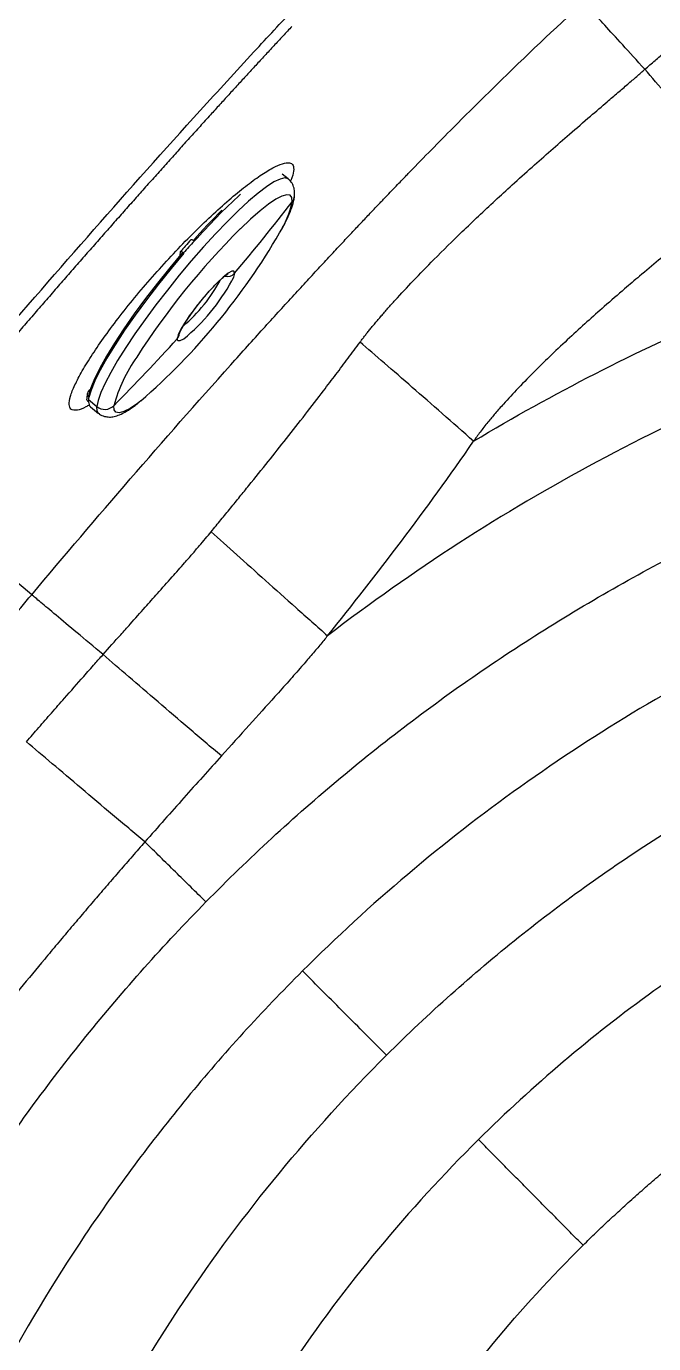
# Model space of a CAD drawing. Extents: x -50 to 28, y -10 to 124.
# Drawn here: x -20.61 to -16.81, y 46.26 to 54.24 of the extents above; entities that cross this region are included whole.
import ezdxf

# ---------------------------------------------------------------- set-up
doc = ezdxf.new("R2010")
doc.units = 0
doc.header["$MEASUREMENT"] = 0
doc.layers.add('GEOMETRY', color=2, linetype='Continuous', lineweight=25)

# ---------------------------------------------------------------- blocks, each defined once
blk = doc.blocks.new('2026 EXCURSION-ENTICE')
at = {"layer": 'GEOMETRY'}
for p, q in [((-7.5384, -25.6118), (-7.5747, -25.5824)), ((-8.1077, -25.9896), (-8.1092, -25.9883)), ((-8.1931, -26.0752), (-8.191, -26.0524)), ((-8.1788, -26.0605), (-8.1787, -26.0599)), ((-8.1723, -26.0604), (-8.1708, -26.0616)), ((-8.1986, -26.5523), (-8.1985, -26.5512)), ((-8.7502, -26.9024), (-8.7381, -26.8885)), ((-8.7498, -26.962), (-8.7482, -26.9632)), ((-8.7493, -26.9491), (-8.6977, -26.9909)), ((-8.7457, -26.9356), (-8.7472, -26.9343)), ((-8.7371, -26.9918), (-8.6869, -27.0323)), ((-9.0925, -28.131), (-9.9293, -27.4289))]:
    blk.add_line(p, q, dxfattribs=at)
at = {"layer": 'GEOMETRY', "flags": 128}
for points in [[(-7.5384, -25.6118), (-7.5401, -25.6105), (-7.56, -25.6058), (-7.5886, -25.6125), (-7.6255, -25.6303), (-7.67, -25.659), (-7.7215, -25.6982), (-7.7792, -25.7473), (-7.8422, -25.8054), (-7.9094, -25.8716), (-7.9798, -25.945), (-8.0523, -26.0243), (-8.1258, -26.1083), (-8.1991, -26.1956), (-8.271, -26.285), (-8.3404, -26.375), (-8.4062, -26.4641), (-8.4673, -26.5509), (-8.5229, -26.6342), (-8.572, -26.7125), (-8.6139, -26.7847), (-8.6479, -26.8496), (-8.6734, -26.9062), (-8.6901, -26.9535), (-8.6977, -26.9909)], [(-7.5154, -25.751), (-7.5171, -25.7254), (-7.5281, -25.7108), (-7.5481, -25.7075), (-7.5768, -25.7155), (-7.6137, -25.7346), (-7.6581, -25.7646), (-7.7093, -25.8049), (-7.7665, -25.8549), (-7.8286, -25.9136), (-7.8297, -25.9148)], [(-8.1786, -26.0583), (-8.2552, -26.1496), (-8.3304, -26.2431), (-8.4027, -26.3371), (-8.471, -26.4301), (-8.5339, -26.5204), (-8.5905, -26.6063), (-8.6396, -26.6864), (-8.6804, -26.7593), (-8.7123, -26.8236), (-8.7346, -26.8782), (-8.7469, -26.9222)], [(-8.1708, -26.0616), (-8.2483, -26.154), (-8.3244, -26.2486), (-8.3976, -26.3437), (-8.4666, -26.4378), (-8.5303, -26.5291), (-8.5875, -26.6161), (-8.6372, -26.6971), (-8.6785, -26.7708), (-8.7107, -26.8358), (-8.7332, -26.8911), (-8.7457, -26.9356)], [(-7.8641, -26.1837), (-7.8675, -26.1713), (-7.8807, -26.1711), (-7.9031, -26.1832), (-7.9334, -26.2069), (-7.9697, -26.2408), (-8.01, -26.2829), (-8.0519, -26.3308), (-8.093, -26.3817), (-8.1309, -26.4327), (-8.1634, -26.4807), (-8.1886, -26.523), (-8.205, -26.5572), (-8.2117, -26.5812)], [(-7.8641, -26.1837), (-7.8708, -26.2077), (-7.8806, -26.2292)], [(-8.1713, -26.5808), (-8.1727, -26.5817), (-8.1951, -26.5938), (-8.2084, -26.5937), (-8.2117, -26.5812)], [(-8.7482, -26.9632), (-8.742, -26.9863), (-8.7371, -26.9918)], [(-8.4324, -26.9569), (-8.4526, -26.9722), (-8.497, -27.0022), (-8.5339, -27.0213), (-8.5625, -27.0293), (-8.5825, -27.0259), (-8.5935, -27.0113), (-8.5953, -26.9857)], [(-8.6871, -27.0321), (-8.696, -27.0177), (-8.6977, -26.9909)]]:
    blk.add_lwpolyline(points, dxfattribs=at)
at = {"layer": 'GEOMETRY'}
for centre, radius, start, end in [((-5.4899, -28.2874), 3.4833, 132.15867, 138.72401), ((-18.1409, -17.5442), 13.4259, 319.94695, 322.31875), ((-8.0957, -25.6256), 0.5938, 328.2004, 347.80926), ((-7.5704, -25.7084), 0.0696, 322.20155, 354.68454), ((-5.0932, -28.6659), 4.0392, 134.83749, 138.43841), ((-4.5701, -29.1855), 4.6177, 134.90216, 147.31518), ((-11.0566, -23.9323), 4.0043, 310.94484, 329.93299), ((-4.2067, -29.4653), 5.2267, 138.30048, 139.35023), ((-8.8144, -25.7548), 0.9843, 310.46893, 331.64629), ((-8.9382, -25.6507), 1.2054, 309.50832, 331.32486), ((-7.9067, -26.1469), 0.0563, 253.96937, 319.21009), ((-8.2497, -26.5465), 0.0514, 317.5188, 353.46897), ((-18.2357, -17.4612), 13.5519, 315.34644, 317.70351), ((-7.6774, -27.2393), 0.9522, 144.9111, 164.558), ((-8.649, -26.9588), 0.1008, 174.46403, 181.76771), ((-8.5917, -26.9642), 0.1584, 169.12802, 174.53143), ((-8.6494, -26.9311), 0.0768, 231.06875, 314.70098)]:
    blk.add_arc(centre, radius, start, end, dxfattribs=at)
for points, knots in [([(36.6428, -38.9849), (36.6428, -38.9538), (36.6428, -38.9209), (36.6428, -38.8518), (36.6428, -38.8157), (36.6428, -38.7044), (36.6428, -38.6259), (36.6429, -38.4716), (36.6429, -38.3959), (36.6429, -38.2918), (36.6429, -38.2586), (36.6429, -38.196), (36.6429, -38.1665), (36.643, -38.1112), (36.643, -38.0854), (36.643, -38.0366), (36.643, -38.0136), (36.643, -37.9686), (36.643, -37.9463), (36.643, -37.9016), (36.643, -37.8792), (36.643, -37.7674), (36.6431, -37.6779), (36.6431, -37.2302), (36.643, -36.8711), (36.6425, -36.1483), (36.642, -35.7846), (36.6407, -35.0531), (36.6397, -34.6853), (36.6362, -33.5784), (36.6327, -32.8363), (36.6258, -31.7329), (36.6232, -31.3667), (36.6174, -30.6389), (36.6143, -30.2773), (36.6073, -29.5579), (36.6036, -29.2001), (36.5954, -28.4845), (36.5909, -28.1267), (36.5766, -27.0538), (36.5657, -26.3392), (36.5282, -24.1982), (36.497, -22.7741), (36.4381, -20.634), (36.4164, -19.92), (36.3801, -18.8478), (36.3674, -18.4902), (36.3408, -17.775), (36.3267, -17.4174), (36.2972, -16.7019), (36.2818, -16.3439), (36.2492, -15.6276), (36.2321, -15.2693), (36.1961, -14.5528), (36.1772, -14.1946), (36.1373, -13.4788), (36.1163, -13.1213), (36.0491, -12.0493), (35.9987, -11.335), (35.8805, -9.9073), (35.8128, -9.1939), (35.7232, -8.3929), (35.713, -8.3039), (35.6975, -8.1705), (35.6923, -8.1261), (35.6818, -8.0371), (35.6765, -7.9925), (35.665, -7.9028), (35.6586, -7.8577), (35.6448, -7.7684), (35.6373, -7.7241), (35.6214, -7.6359), (35.6129, -7.5919), (35.5946, -7.5036), (35.5849, -7.4593), (35.4923, -7.0621), (35.374, -6.7174), (35.0708, -6.0592), (34.8858, -5.7456), (34.4563, -5.1619), (34.2117, -4.8918), (33.673, -4.4064), (33.379, -4.1911), (32.7534, -3.8241), (32.4219, -3.6725), (31.9069, -3.4974), (31.7324, -3.4478), (31.4674, -3.3867), (31.3785, -3.3686), (31.2447, -3.3449), (31.1999, -3.3375), (31.1102, -3.3239), (31.0652, -3.3177), (30.9981, -3.3092), (30.9757, -3.3065), (30.9311, -3.3012), (30.9089, -3.2986), (30.8644, -3.2933), (30.842, -3.2907), (30.7963, -3.2853), (30.7731, -3.2826), (30.702, -3.2744), (30.6528, -3.2687), (30.5544, -3.2576), (30.5054, -3.2521), (30.4346, -3.2442), (30.4114, -3.2416), (30.3659, -3.2366), (30.3436, -3.2342), (30.2768, -3.2269), (30.2323, -3.2221), (30.0987, -3.2078), (30.0097, -3.1985), (29.208, -3.1159), (28.4943, -3.0535), (27.0663, -2.9444), (26.3519, -2.8976), (25.4585, -2.8452), (25.2798, -2.835), (24.9224, -2.8152), (24.7437, -2.8055), (24.2082, -2.7773), (23.8523, -2.7596), (23.1438, -2.7258), (22.7911, -2.7098), (22.0879, -2.6794), (21.7373, -2.665), (21.0356, -2.6375), (20.6844, -2.6244), (19.9793, -2.5993), (19.6253, -2.5873), (18.9141, -2.5644), (18.5568, -2.5535), (17.8413, -2.5327), (17.4836, -2.5228), (16.41, -2.4947), (15.6939, -2.4779), (14.2607, -2.4478), (13.5436, -2.4345), (12.1094, -2.4109), (11.3923, -2.4007), (9.9589, -2.3829), (9.2426, -2.3754), (8.1688, -2.366), (7.8109, -2.3632), (7.2742, -2.3594), (7.0952, -2.3582), (6.734, -2.3559), (6.5517, -2.3549), (6.1823, -2.3529), (5.9953, -2.3519), (5.6165, -2.3502), (5.4248, -2.3494), (4.8447, -2.3471), (4.4512, -2.3459), (3.8632, -2.3443), (3.6676, -2.3438), (3.2794, -2.343), (3.0868, -2.3426), (2.7059, -2.3419), (2.5177, -2.3416), (2.1461, -2.3411), (1.9627, -2.3408), (1.5999, -2.3404), (1.4204, -2.3403), (1.0624, -2.34), (0.8835, -2.3399), (0.3468, -2.3397), (-0.0111, -2.3396), (-1.0845, -2.3399), (-1.8002, -2.3405), (-3.2315, -2.3427), (-3.9472, -2.3443), (-5.3786, -2.3489), (-6.0943, -2.352), (-7.5257, -2.3608), (-8.2412, -2.3663), (-9.6738, -2.3799), (-10.391, -2.3879), (-11.827, -2.4068), (-12.5458, -2.4177), (-13.983, -2.4426), (-14.7013, -2.4566), (-16.1362, -2.4882), (-16.8526, -2.5057), (-17.7473, -2.5302), (-17.9261, -2.5352), (-18.2839, -2.5455), (-18.4628, -2.5508), (-18.999, -2.5671), (-19.3554, -2.5785), (-20.0636, -2.6022), (-20.4155, -2.6146), (-21.1159, -2.6406), (-21.4645, -2.6541), (-22.1614, -2.6825), (-22.5098, -2.6974), (-23.2094, -2.7289), (-23.5607, -2.7454), (-24.2677, -2.7804), (-24.6234, -2.7989), (-25.1589, -2.8282), (-25.3376, -2.8382), (-25.695, -2.8589), (-25.8737, -2.8696), (-26.4099, -2.9025), (-26.7676, -2.9259), (-27.4834, -2.9761), (-27.8414, -3.0029), (-28.5569, -3.0608), (-28.9143, -3.0919), (-29.4497, -3.1421), (-29.6281, -3.1595), (-29.8954, -3.1866), (-29.9845, -3.1958), (-30.1181, -3.2099), (-30.1626, -3.2146), (-30.2294, -3.2218), (-30.2518, -3.2242), (-30.2974, -3.2291), (-30.3205, -3.2317), (-30.3913, -3.2394), (-30.4403, -3.2448), (-30.5396, -3.2559), (-30.5898, -3.2616), (-30.6878, -3.2727), (-30.7354, -3.2782), (-30.8272, -3.2889), (-30.8713, -3.2941), (-30.938, -3.302), (-30.9602, -3.3046), (-31.0049, -3.3101), (-31.0274, -3.3129), (-31.0947, -3.3217), (-31.1396, -3.3282), (-31.274, -3.3493), (-31.3632, -3.3657), (-31.8068, -3.4586), (-32.154, -3.5691), (-32.8192, -3.8576), (-33.1371, -4.0356), (-33.7306, -4.4522), (-34.0061, -4.6908), (-34.5034, -5.2184), (-34.7251, -5.5074), (-35.1057, -6.1243), (-35.2647, -6.4521), (-35.4513, -6.9629), (-35.5048, -7.1361), (-35.5721, -7.4008), (-35.5923, -7.4898), (-35.6191, -7.6236), (-35.6274, -7.6682), (-35.6391, -7.7352), (-35.6429, -7.7576), (-35.6501, -7.8023), (-35.6536, -7.8248), (-35.6601, -7.8689), (-35.6632, -7.8904), (-35.669, -7.9335), (-35.6718, -7.9552), (-35.6773, -7.9995), (-35.68, -8.022), (-35.6853, -8.0666), (-35.6879, -8.0888), (-35.701, -8.1998), (-35.7113, -8.2888), (-35.7416, -8.5557), (-35.7611, -8.7338), (-35.8548, -9.6244), (-35.9185, -10.3381), (-36.0299, -11.7663), (-36.0776, -12.4807), (-36.163, -13.9102), (-36.2007, -14.6252), (-36.2697, -16.0552), (-36.3009, -16.7704), (-36.3576, -18.2009), (-36.3831, -18.9162), (-36.4295, -20.3451), (-36.4503, -21.0586), (-36.488, -22.4845), (-36.5049, -23.1969), (-36.5351, -24.6223), (-36.5485, -25.3353), (-36.5723, -26.7631), (-36.5827, -27.478), (-36.5939, -28.3724), (-36.5961, -28.5513), (-36.6003, -28.9091), (-36.6023, -29.088), (-36.608, -29.6253), (-36.6116, -29.9845), (-36.618, -30.7077), (-36.621, -31.0717), (-36.6263, -31.8041), (-36.6286, -32.1726), (-36.6349, -33.2816), (-36.6379, -34.0258), (-36.6409, -35.1326), (-36.6416, -35.4999), (-36.6426, -36.2298), (-36.6429, -36.5923), (-36.6431, -37.3131), (-36.6431, -37.6713), (-36.643, -38.0739), (-36.643, -38.1187), (-36.643, -38.2079), (-36.6429, -38.2521), (-36.6429, -38.3384), (-36.6429, -38.3806), (-36.6429, -38.4626), (-36.6429, -38.5024), (-36.6428, -38.6188), (-36.6428, -38.6921), (-36.6428, -38.8373), (-36.6428, -38.9094), (-36.6428, -38.9849)], [0, 0, 0, 0, 0.000488, 0.000488, 0.000977, 0.000977, 0.001953, 0.001953, 0.00293, 0.00293, 0.003418, 0.003418, 0.003906, 0.003906, 0.004395, 0.004395, 0.004883, 0.004883, 0.005371, 0.005371, 0.005859, 0.005859, 0.007813, 0.007813, 0.015625, 0.015625, 0.023438, 0.023438, 0.03125, 0.03125, 0.046875, 0.046875, 0.054688, 0.054688, 0.0625, 0.0625, 0.070313, 0.070313, 0.078125, 0.078125, 0.09375, 0.09375, 0.125, 0.125, 0.140625, 0.140625, 0.148438, 0.148438, 0.15625, 0.15625, 0.164063, 0.164063, 0.171875, 0.171875, 0.179688, 0.179688, 0.1875, 0.1875, 0.203125, 0.203125, 0.21875, 0.21875, 0.220703, 0.220703, 0.22168, 0.22168, 0.222656, 0.222656, 0.223633, 0.223633, 0.224609, 0.224609, 0.225586, 0.225586, 0.226563, 0.226563, 0.234375, 0.234375, 0.242188, 0.242188, 0.25, 0.25, 0.257813, 0.257813, 0.265625, 0.265625, 0.269531, 0.269531, 0.271484, 0.271484, 0.272461, 0.272461, 0.273438, 0.273438, 0.273926, 0.273926, 0.274414, 0.274414, 0.274902, 0.274902, 0.275391, 0.275391, 0.276367, 0.276367, 0.277344, 0.277344, 0.277832, 0.277832, 0.27832, 0.27832, 0.279297, 0.279297, 0.28125, 0.28125, 0.296875, 0.296875, 0.3125, 0.3125, 0.316406, 0.316406, 0.320313, 0.320313, 0.328125, 0.328125, 0.335938, 0.335938, 0.34375, 0.34375, 0.351563, 0.351563, 0.359375, 0.359375, 0.367188, 0.367188, 0.375, 0.375, 0.390625, 0.390625, 0.40625, 0.40625, 0.421875, 0.421875, 0.4375, 0.4375, 0.445313, 0.445313, 0.449219, 0.449219, 0.453125, 0.453125, 0.457031, 0.457031, 0.460938, 0.460938, 0.46875, 0.46875, 0.472656, 0.472656, 0.476563, 0.476563, 0.480469, 0.480469, 0.484375, 0.484375, 0.488281, 0.488281, 0.492188, 0.492188, 0.5, 0.5, 0.515625, 0.515625, 0.53125, 0.53125, 0.546875, 0.546875, 0.5625, 0.5625, 0.578125, 0.578125, 0.59375, 0.59375, 0.609375, 0.609375, 0.625, 0.625, 0.628906, 0.628906, 0.632813, 0.632813, 0.640625, 0.640625, 0.648438, 0.648438, 0.65625, 0.65625, 0.664063, 0.664063, 0.671875, 0.671875, 0.679688, 0.679688, 0.683594, 0.683594, 0.6875, 0.6875, 0.695313, 0.695313, 0.703125, 0.703125, 0.710938, 0.710938, 0.714844, 0.714844, 0.716797, 0.716797, 0.717773, 0.717773, 0.718262, 0.718262, 0.71875, 0.71875, 0.719727, 0.719727, 0.720703, 0.720703, 0.72168, 0.72168, 0.722656, 0.722656, 0.723145, 0.723145, 0.723633, 0.723633, 0.724609, 0.724609, 0.726563, 0.726563, 0.734375, 0.734375, 0.742188, 0.742188, 0.75, 0.75, 0.757813, 0.757813, 0.765625, 0.765625, 0.769531, 0.769531, 0.771484, 0.771484, 0.772461, 0.772461, 0.772949, 0.772949, 0.773438, 0.773438, 0.773926, 0.773926, 0.774414, 0.774414, 0.774902, 0.774902, 0.775391, 0.775391, 0.777344, 0.777344, 0.78125, 0.78125, 0.796875, 0.796875, 0.8125, 0.8125, 0.828125, 0.828125, 0.84375, 0.84375, 0.859375, 0.859375, 0.875, 0.875, 0.890625, 0.890625, 0.90625, 0.90625, 0.921875, 0.921875, 0.925781, 0.925781, 0.929688, 0.929688, 0.9375, 0.9375, 0.945313, 0.945313, 0.953125, 0.953125, 0.96875, 0.96875, 0.976563, 0.976563, 0.984375, 0.984375, 0.992188, 0.992188, 0.993164, 0.993164, 0.994141, 0.994141, 0.995117, 0.995117, 0.996094, 0.996094, 0.998047, 0.998047, 1, 1, 1, 1]), ([(-9.3498, -26.6489), (-9.1395, -26.404), (-8.7175, -25.918), (-8.1801, -25.3151), (-7.7742, -24.8712), (-7.5691, -24.6509), (-7.473, -24.5485), (-7.4592, -24.5339)], [0, 0, 0, 0, 24.315786, 48.631573, 60.789466, 69.907886, 71.427623, 71.427623, 71.427623, 71.427623]), ([(-6.8029, -25.5696), (-6.7158, -25.4797), (-6.6284, -25.3904), (-6.4533, -25.214), (-6.3656, -25.1269), (-6.1023, -24.8693), (-5.9266, -24.7026), (-5.7493, -24.5413)], [0, 0, 0, 0, 0.25, 0.25, 0.5, 0.5, 1, 1, 1, 1]), ([(-5.3793, -24.9478), (-5.4281, -24.8942), (-5.4731, -24.8448), (-5.5544, -24.7555), (-5.5907, -24.7156), (-5.6535, -24.6466), (-5.6801, -24.6174), (-5.7227, -24.5706), (-5.7387, -24.553), (-5.7494, -24.5413)], [0, 0, 0, 0, 0.25, 0.25, 0.5, 0.5, 0.75, 0.75, 1, 1, 1, 1]), ([(-7.5162, -24.6875), (-7.5345, -24.7071), (-7.5713, -24.7465), (-7.6265, -24.8059), (-7.6633, -24.8456), (-7.6818, -24.8656)], [0, 0, 0, 0, 0.3315421, 0.6649116, 1, 1, 1, 1]), ([(-5.3793, -24.9478), (-5.3691, -24.9388), (-5.3487, -24.9209), (-5.3181, -24.8946), (-5.2879, -24.8689), (-5.2579, -24.8437), (-5.2283, -24.8191), (-5.2086, -24.8029), (-5.1989, -24.7949)], [0, 0, 0, 0, 0.17309, 0.343588, 0.51151, 0.676876, 0.8397, 1, 1, 1, 1]), ([(-7.6818, -24.8656), (-7.6997, -24.885), (-7.7358, -24.924), (-7.79, -24.9829), (-7.8445, -25.0423), (-7.8994, -25.1024), (-7.9547, -25.163), (-7.9916, -25.2036), (-8.0102, -25.224)], [0, 0, 0, 0, 0.163418, 0.328113, 0.494101, 0.661399, 0.830025, 1, 1, 1, 1]), ([(-7.1042, -26.6009), (-7.0999, -26.5951), (-7.091, -26.5831), (-7.077, -26.565), (-7.0622, -26.5461), (-7.0466, -26.5266), (-7.0301, -26.5064), (-7.0127, -26.4856), (-6.9946, -26.464), (-6.9755, -26.4418), (-6.9556, -26.4189), (-6.9349, -26.3954), (-6.9132, -26.3712), (-6.8627, -26.3152), (-6.7779, -26.2243), (-6.643, -26.0856), (-6.4781, -25.9231), (-6.3193, -25.7731), (-6.1778, -25.6433), (-6.0655, -25.5422), (-5.9497, -25.4398), (-5.8315, -25.3369), (-5.7171, -25.2384), (-5.6193, -25.1547), (-5.5441, -25.0904), (-5.4848, -25.0394), (-5.4304, -24.9924), (-5.3958, -24.9622), (-5.3793, -24.9478)], [0, 0, 0, 0, 0.0091677, 0.0187667, 0.028799, 0.0392666, 0.0501712, 0.0615143, 0.0732972, 0.0855211, 0.0981871, 0.1112964, 0.1248498, 0.1388482, 0.2057397, 0.2805147, 0.3812468, 0.4957247, 0.5544253, 0.621993, 0.6851871, 0.7483682, 0.818519, 0.8745322, 0.909855, 0.9425281, 0.9725706, 1, 1, 1, 1]), ([(-4.7625, -25.6573), (-4.8189, -25.5932), (-4.8755, -25.5288), (-4.9868, -25.4016), (-5.0415, -25.3389), (-5.147, -25.2175), (-5.1977, -25.1589), (-5.2934, -25.0481), (-5.3383, -24.9958), (-5.3793, -24.9478)], [0, 0, 0, 0, 0.25, 0.25, 0.5, 0.5, 0.75, 0.75, 1, 1, 1, 1]), ([(-8.0102, -25.224), (-8.0312, -25.2472), (-8.0733, -25.2937), (-8.1367, -25.3638), (-8.2005, -25.4347), (-8.2647, -25.5063), (-8.3294, -25.5785), (-8.3945, -25.6516), (-8.4601, -25.7253), (-8.5262, -25.7998), (-8.5927, -25.8751), (-8.6371, -25.9255), (-8.6595, -25.9509)], [0, 0, 0, 0, 0.09632, 0.193423, 0.291322, 0.390031, 0.489564, 0.589934, 0.691152, 0.79323, 0.896176, 1, 1, 1, 1]), ([(-6.4167, -27.2007), (-5.9352, -26.9116), (-5.4342, -26.655), (-4.402, -26.2117), (-3.8709, -26.025), (-2.7885, -25.7249), (-2.2371, -25.6115), (-1.124, -25.46), (-0.5623, -25.422), (-0.0007, -25.4219)], [0, 0, 0, 0, 0.25, 0.25, 0.5, 0.5, 0.75, 0.75, 1, 1, 1, 1]), ([(-8.8551, -27.007), (-8.86, -26.9988), (-8.8697, -26.9825), (-8.8606, -26.9318), (-8.8337, -26.8631), (-8.7886, -26.7771), (-8.7264, -26.6761), (-8.6491, -26.5636), (-8.5585, -26.4424), (-8.4573, -26.3163), (-8.3482, -26.1889), (-8.2343, -26.0638), (-8.1188, -25.9447), (-8.005, -25.8346), (-7.8963, -25.737), (-7.7956, -25.6542), (-7.7063, -25.5889), (-7.6304, -25.5423), (-7.571, -25.5162), (-7.5291, -25.5108), (-7.5062, -25.5262), (-7.5047, -25.5636), (-7.5122, -25.5981), (-7.525, -25.6242), (-7.5257, -25.6256)], [0, 0, 0, 0, 0.047482, 0.094964, 0.142446, 0.189928, 0.237415, 0.284902, 0.332393, 0.379884, 0.427369, 0.474855, 0.522333, 0.569811, 0.617292, 0.664772, 0.712261, 0.75975, 0.807241, 0.854731, 0.902212, 0.949693, 0.997169, 1, 1, 1, 1]), ([(-7.7853, -26.6248), (-7.7537, -26.5897), (-7.692, -26.5213), (-7.6016, -26.4218), (-7.5157, -26.3278), (-7.4345, -26.2393), (-7.3578, -26.1563), (-7.2858, -26.0788), (-7.2185, -26.0065), (-7.1557, -25.9396), (-7.0977, -25.878), (-7.0443, -25.8217), (-6.9957, -25.7705), (-6.9519, -25.7245), (-6.9128, -25.6836), (-6.8785, -25.6479), (-6.849, -25.6173), (-6.8243, -25.5918), (-6.8095, -25.5764), (-6.8029, -25.5696)], [0, 0, 0, 0, 0.098315, 0.191597, 0.279873, 0.36317, 0.441512, 0.51492, 0.583414, 0.647008, 0.705713, 0.75954, 0.808494, 0.85258, 0.891799, 0.926153, 0.955639, 0.980254, 1, 1, 1, 1]), ([(-7.501, -25.7148), (-7.5006, -25.7064), (-7.4996, -25.6888), (-7.5045, -25.6606), (-7.5169, -25.6319), (-7.5322, -25.6184), (-7.5389, -25.6124)], [0, 0, 0, 0, 0.256426, 0.539878, 0.797894, 1, 1, 1, 1]), ([(-4.7625, -25.6574), (-4.7731, -25.6666), (-4.7948, -25.6855), (-4.8283, -25.7143), (-4.8634, -25.7442), (-4.9002, -25.7753), (-4.9386, -25.8074), (-4.9988, -25.8576), (-5.0845, -25.9285), (-5.1908, -26.0163), (-5.3011, -26.1079), (-5.4035, -26.1938), (-5.5131, -26.2872), (-5.6553, -26.4106), (-5.8038, -26.5439), (-5.9411, -26.6734), (-6.0453, -26.775), (-6.1422, -26.874), (-6.2238, -26.962), (-6.2843, -27.0309), (-6.3235, -27.0776), (-6.3537, -27.1154), (-6.3765, -27.1449), (-6.3974, -27.1731), (-6.4104, -27.1917), (-6.4167, -27.2007)], [0, 0, 0, 0, 0.018607, 0.038084, 0.058432, 0.079649, 0.101734, 0.124685, 0.183382, 0.248911, 0.307015, 0.37313, 0.425637, 0.497546, 0.622224, 0.689577, 0.747232, 0.814743, 0.872818, 0.90597, 0.936084, 0.953506, 0.969961, 0.985457, 1, 1, 1, 1]), ([(-7.5855, -25.9303), (-7.5769, -25.9144), (-7.5564, -25.8769), (-7.5322, -25.8246), (-7.512, -25.7714), (-7.5033, -25.7366), (-7.5013, -25.7174), (-7.501, -25.7148)], [0, 0, 0, 0, 0.182598, 0.432209, 0.688521, 0.958856, 1, 1, 1, 1]), ([(-0.0748, -25.8998), (-0.7227, -25.9039), (-1.3703, -25.9606), (-2.6478, -26.1778), (-3.2777, -26.3383), (-4.5034, -26.759), (-5.0992, -27.0191), (-6.2408, -27.6321), (-6.7868, -27.985), (-7.3006, -28.3797)], [0, 0, 0, 0, 0.25, 0.25, 0.5, 0.5, 0.75, 0.75, 1, 1, 1, 1]), ([(-8.6595, -25.9509), (-8.6828, -25.9774), (-8.7296, -26.0306), (-8.7998, -26.1108), (-8.8703, -26.1914), (-8.9411, -26.2726), (-9.0121, -26.3543), (-9.0833, -26.4364), (-9.1547, -26.5191), (-9.2263, -26.6021), (-9.2741, -26.6577), (-9.298, -26.6856)], [0, 0, 0, 0, 0.108992, 0.218528, 0.328609, 0.439229, 0.550382, 0.662054, 0.774229, 0.886883, 1, 1, 1, 1]), ([(-8.1271, -25.9788), (-8.1389, -25.9922), (-8.1602, -26.0162), (-8.1816, -26.041), (-8.1912, -26.0521)], [0, 0, 0, 0, 0.554464, 1, 1, 1, 1]), ([(-8.128, -25.9803), (-8.1276, -25.9797), (-8.1269, -25.9784), (-8.1225, -25.9795), (-8.1164, -25.9829), (-8.1116, -25.9865), (-8.1092, -25.9883)], [0, 0, 0, 0, 0.2492583, 0.5003247, 0.7513676, 1, 1, 1, 1]), ([(-8.1723, -26.0604), (-8.1747, -26.0586), (-8.1795, -26.0549), (-8.1855, -26.0517), (-8.19, -26.0503), (-8.1907, -26.0517), (-8.191, -26.0524)], [0, 0, 0, 0, 0.25059, 0.500234, 0.749123, 1, 1, 1, 1]), ([(-8.1786, -26.0583), (-8.1785, -26.0581), (-8.1782, -26.0576), (-8.1768, -26.0579), (-8.1748, -26.0588), (-8.1731, -26.0599), (-8.1722, -26.0605)], [0, 0, 0, 0, 0.249998, 0.499998, 0.749999, 1, 1, 1, 1]), ([(-8.0759, -26.3619), (-8.0685, -26.3526), (-8.0494, -26.3287), (-8.0175, -26.2923), (-7.9828, -26.2551), (-7.9515, -26.2247), (-7.9267, -26.2037), (-7.912, -26.1928), (-7.9045, -26.1895), (-7.9061, -26.19), (-7.9063, -26.19)], [0, 0, 0, 0, 0.10462, 0.269576, 0.433753, 0.596054, 0.754453, 0.882212, 0.985718, 1, 1, 1, 1]), ([(-8.1984, -26.5511), (-8.1984, -26.5512), (-8.1985, -26.5516), (-8.1956, -26.5421), (-8.1873, -26.5244), (-8.1722, -26.497), (-8.1501, -26.4618), (-8.1217, -26.4212), (-8.0962, -26.3868), (-8.0802, -26.3671), (-8.0759, -26.3619)], [0, 0, 0, 0, 0.050911, 0.155946, 0.285559, 0.435224, 0.597258, 0.76564, 0.937018, 1, 1, 1, 1]), ([(-8.0372, -29.9921), (-7.7779, -29.7281), (-7.5057, -29.4769), (-6.9379, -29.0026), (-6.6423, -28.7794), (-6.0305, -28.3632), (-5.7144, -28.1702), (-5.0647, -27.8162), (-4.7311, -27.6553), (-4.0497, -27.3669), (-3.7019, -27.2395), (-2.9955, -27.0195), (-2.6368, -26.927), (-1.9122, -26.7776), (-1.5462, -26.7207), (-0.8104, -26.6434), (-0.4405, -26.6228), (-0.0706, -26.6205)], [0, 0, 0, 0, 0.125, 0.125, 0.25, 0.25, 0.375, 0.375, 0.5, 0.5, 0.625, 0.625, 0.75, 0.75, 0.875, 0.875, 1, 1, 1, 1]), ([(-8.0055, -27.7494), (-7.9857, -27.7252), (-7.9465, -27.6775), (-7.8887, -27.6066), (-7.8323, -27.5374), (-7.7563, -27.4435), (-7.6621, -27.3263), (-7.548, -27.1826), (-7.4361, -27.0396), (-7.3363, -26.91), (-7.2501, -26.7966), (-7.1765, -26.6985), (-7.1282, -26.6333), (-7.1042, -26.6009)], [0, 0, 0, 0, 0.064049, 0.126607, 0.187671, 0.247241, 0.374381, 0.49643, 0.623882, 0.747377, 0.832731, 0.91693, 1, 1, 1, 1]), ([(-6.4167, -27.2007), (-6.4804, -27.1444), (-6.5439, -27.0884), (-6.6683, -26.9791), (-6.7292, -26.9257), (-6.8463, -26.8235), (-6.9026, -26.7746), (-7.0087, -26.6829), (-7.0585, -26.64), (-7.1042, -26.6009)], [0, 0, 0, 0, 0.25, 0.25, 0.5, 0.5, 0.75, 0.75, 1, 1, 1, 1]), ([(-9.0925, -28.131), (-8.8952, -27.8958), (-8.6961, -27.662), (-8.2942, -27.1974), (-8.0913, -26.9665), (-7.8875, -26.7387)], [0, 0, 0, 0, 0.5, 0.5, 1, 1, 1, 1]), ([(-8.7497, -26.9619), (-8.7518, -26.9598), (-8.7561, -26.9554), (-8.7585, -26.949), (-8.7581, -26.9457), (-8.758, -26.9453)], [0, 0, 0, 0, 0.469724, 0.937691, 1, 1, 1, 1]), ([(-8.7552, -26.9124), (-8.7563, -26.9189), (-8.7583, -26.9306), (-8.7582, -26.9411), (-8.7582, -26.9458)], [0, 0, 0, 0, 0.553666, 1, 1, 1, 1]), ([(-8.7502, -26.9024), (-8.7519, -26.9048), (-8.7553, -26.9098), (-8.7562, -26.9189), (-8.7536, -26.9278), (-8.7493, -26.9322), (-8.7472, -26.9343)], [0, 0, 0, 0, 0.2490439, 0.5002056, 0.7513055, 1, 1, 1, 1]), ([(-8.7457, -26.9356), (-8.7466, -26.9347), (-8.7484, -26.9328), (-8.7494, -26.9291), (-8.7491, -26.926), (-8.7481, -26.9237), (-8.7473, -26.9227), (-8.7469, -26.9222)], [0, 0, 0, 0, 0.24945, 0.499193, 0.748955, 0.873085, 1, 1, 1, 1]), ([(-8.6872, -27.0308), (-8.6855, -27.0326), (-8.6759, -27.0428), (-8.6512, -27.0518), (-8.6207, -27.0558), (-8.5905, -27.0516), (-8.5573, -27.0406), (-8.5182, -27.0203), (-8.4808, -26.9964), (-8.4552, -26.9763), (-8.4469, -26.9697)], [0, 0, 0, 0, 0.0243175, 0.1346259, 0.2423119, 0.360113, 0.505659, 0.7026115, 0.9038219, 1, 1, 1, 1]), ([(-8.7441, -26.9811), (-8.7509, -26.9853), (-8.7806, -27.0036), (-8.823, -27.0182), (-8.8436, -27.011), (-8.8551, -27.007)], [0, 0, 0, 0, 0.116094, 0.5089604, 1, 1, 1, 1]), ([(-7.3006, -28.3797), (-7.1515, -28.1934), (-7.002, -28.003), (-6.706, -27.6108), (-6.5597, -27.409), (-6.4167, -27.2007)], [0, 0, 0, 0, 0.5, 0.5, 1, 1, 1, 1]), ([(-8.6604, -28.4936), (-8.6248, -28.4534), (-8.57, -28.3916), (-8.4849, -28.2961), (-8.4107, -28.213), (-8.3259, -28.118), (-8.2462, -28.0284), (-8.1759, -27.9487), (-8.1212, -27.886), (-8.0789, -27.8369), (-8.0407, -27.7919), (-8.0168, -27.763), (-8.0055, -27.7493)], [0, 0, 0, 0, 0.1625394, 0.2498884, 0.387131, 0.4998753, 0.6349203, 0.750178, 0.8213257, 0.8866741, 0.9462293, 1, 1, 1, 1]), ([(-8.0055, -27.7494), (-7.9577, -27.7926), (-7.9058, -27.8394), (-7.7957, -27.9383), (-7.7375, -27.9904), (-7.6171, -28.0981), (-7.5549, -28.1536), (-7.4285, -28.2662), (-7.3644, -28.3231), (-7.3006, -28.3797)], [0, 0, 0, 0, 0.25, 0.25, 0.5, 0.5, 0.75, 0.75, 1, 1, 1, 1]), ([(-9.9346, -29.1368), (-9.882, -29.0738), (-9.7652, -28.9338), (-9.5723, -28.7032), (-9.3442, -28.4309), (-9.1803, -28.2356), (-9.0925, -28.131)], [0, 0, 0, 0, 0.187679, 0.416891, 0.687656, 1, 1, 1, 1]), ([(-7.3006, -28.3797), (-7.3082, -28.3891), (-7.3238, -28.4084), (-7.348, -28.4378), (-7.3736, -28.4683), (-7.4006, -28.5), (-7.4289, -28.5329), (-7.4739, -28.5845), (-7.5375, -28.6565), (-7.6431, -28.7746), (-7.7795, -28.9255), (-7.8875, -29.0455), (-7.9437, -29.1079)], [0, 0, 0, 0, 0.037357, 0.076537, 0.117543, 0.160377, 0.205041, 0.251536, 0.371832, 0.501705, 0.740711, 1, 1, 1, 1]), ([(-4.6489, -28.4088), (-5.1667, -28.6628), (-5.6636, -28.9593), (-6.6024, -29.6295), (-7.0442, -30.0032), (-7.4526, -30.4104)], [0, 0, 0, 0, 0.5, 0.5, 1, 1, 1, 1]), ([(-9.1247, -29.022), (-9.0997, -28.9932), (-9.0491, -28.935), (-8.9721, -28.847), (-8.8814, -28.7436), (-8.7936, -28.644), (-8.7158, -28.556), (-8.6768, -28.512), (-8.6605, -28.4935)], [0, 0, 0, 0, 0.1624821, 0.3287918, 0.4989301, 0.7491698, 0.8948381, 1, 1, 1, 1]), ([(-7.9437, -29.1079), (-8.0087, -29.0525), (-8.0739, -28.9968), (-8.2026, -28.8868), (-8.2661, -28.8325), (-8.3886, -28.7275), (-8.4477, -28.6767), (-8.5595, -28.5806), (-8.6121, -28.5353), (-8.6604, -28.4936)], [0, 0, 0, 0, 0.25, 0.25, 0.5, 0.5, 0.75, 0.75, 1, 1, 1, 1]), ([(-6.9438, -30.9207), (-6.6906, -30.6684), (-6.4237, -30.4298), (-5.8656, -29.9831), (-5.5743, -29.775), (-4.9709, -29.3918), (-4.6587, -29.2166), (-4.0171, -28.9013), (-3.6877, -28.7611), (-3.3517, -28.6393)], [0, 0, 0, 0, 0.25, 0.25, 0.5, 0.5, 0.75, 0.75, 1, 1, 1, 1]), ([(-8.407, -29.6287), (-8.4724, -29.5736), (-8.5379, -29.5183), (-8.667, -29.4093), (-8.7306, -29.3556), (-8.8533, -29.2519), (-8.9124, -29.2018), (-9.0241, -29.1073), (-9.0766, -29.0628), (-9.1247, -29.022)], [0, 0, 0, 0, 0.25, 0.25, 0.5, 0.5, 0.75, 0.75, 1, 1, 1, 1]), ([(-7.9437, -29.1078), (-7.9812, -29.1497), (-8.0571, -29.2342), (-8.172, -29.3628), (-8.289, -29.4945), (-8.3674, -29.5836), (-8.407, -29.6287)], [0, 0, 0, 0, 0.241815, 0.489049, 0.741758, 1, 1, 1, 1]), ([(-8.407, -29.6287), (-8.4323, -29.6575), (-8.4829, -29.7153), (-8.5587, -29.8024), (-8.6345, -29.8901), (-8.7103, -29.9784), (-8.7862, -30.0674), (-8.8621, -30.1569), (-8.938, -30.2472), (-9.088, -30.4267), (-9.3101, -30.6975), (-9.5523, -31.0017), (-9.7432, -31.2469), (-9.8856, -31.4325), (-10.0259, -31.6176), (-10.1673, -31.8062), (-10.3055, -31.992), (-10.4163, -32.1409), (-10.4965, -32.2477), (-10.5484, -32.3162), (-10.5976, -32.3804), (-10.6442, -32.4401), (-10.6883, -32.4955), (-10.7173, -32.5305), (-10.7312, -32.5474)], [0, 0, 0, 0, 0.030807, 0.061738, 0.092797, 0.123986, 0.155308, 0.186767, 0.218367, 0.25011, 0.374819, 0.499869, 0.562574, 0.624607, 0.687929, 0.749261, 0.814096, 0.874069, 0.898444, 0.921462, 0.943125, 0.963434, 0.982391, 1, 1, 1, 1]), ([(-8.0372, -29.9921), (-8.068, -29.9618), (-8.0988, -29.9315), (-8.1604, -29.871), (-8.1911, -29.8408), (-8.2528, -29.7802), (-8.2836, -29.7499), (-8.3453, -29.6893), (-8.3762, -29.659), (-8.407, -29.6287)], [0, 0, 0, 0, 0.25, 0.25, 0.5, 0.5, 0.75, 0.75, 1, 1, 1, 1]), ([(-4.1378, -29.8031), (-4.5514, -30.0149), (-4.9488, -30.2585), (-5.7015, -30.8036), (-6.0569, -31.1051), (-6.3872, -31.432)], [0, 0, 0, 0, 0.5, 0.5, 1, 1, 1, 1]), ([(-11.2647, -37.8849), (-11.2647, -37.5206), (-11.247, -37.1562), (-11.1764, -36.4308), (-11.1235, -36.0699), (-10.9829, -35.3548), (-10.8953, -35.0007), (-10.6861, -34.3026), (-10.5645, -33.9586), (-10.2887, -33.284), (-10.1344, -32.9535), (-9.7945, -32.3088), (-9.6089, -31.9947), (-9.2082, -31.386), (-8.993, -31.0914), (-8.5352, -30.5244), (-8.2925, -30.2521), (-8.0372, -29.9921)], [0, 0, 0, 0, 0.125, 0.125, 0.25, 0.25, 0.375, 0.375, 0.5, 0.5, 0.625, 0.625, 0.75, 0.75, 0.875, 0.875, 1, 1, 1, 1]), ([(-7.4526, -30.4104), (-7.6977, -30.6547), (-7.9307, -30.9111), (-8.3705, -31.4456), (-8.5772, -31.7236), (-8.9624, -32.2987), (-9.1408, -32.5957), (-9.4676, -33.2058), (-9.616, -33.5189), (-9.8813, -34.1581), (-9.9983, -34.4843), (-10.1996, -35.1465), (-10.2839, -35.4826), (-10.4192, -36.1613), (-10.4701, -36.504), (-10.5381, -37.1928), (-10.5551, -37.5389), (-10.5551, -37.8849)], [0, 0, 0, 0, 0.125, 0.125, 0.25, 0.25, 0.375, 0.375, 0.5, 0.5, 0.625, 0.625, 0.75, 0.75, 0.875, 0.875, 1, 1, 1, 1]), ([(-6.9438, -30.9207), (-6.9861, -30.8782), (-7.0284, -30.8358), (-7.1131, -30.7509), (-7.1554, -30.7084), (-7.2403, -30.6234), (-7.2827, -30.5808), (-7.3676, -30.4956), (-7.4101, -30.453), (-7.4526, -30.4104)], [0, 0, 0, 0, 0.25, 0.25, 0.5, 0.5, 0.75, 0.75, 1, 1, 1, 1]), ([(-9.8344, -37.8849), (-9.8344, -37.5625), (-9.8186, -37.2401), (-9.7552, -36.5983), (-9.7078, -36.279), (-9.5187, -35.3304), (-9.3303, -34.7104), (-8.8358, -33.5192), (-8.5299, -32.948), (-7.9916, -32.1443), (-7.799, -31.8853), (-7.3892, -31.3873), (-7.1721, -31.1484), (-6.9438, -30.9207)], [0, 0, 0, 0, 0.125, 0.125, 0.25, 0.25, 0.5, 0.5, 0.75, 0.75, 0.875, 0.875, 1, 1, 1, 1]), ([(-5.7536, -32.0721), (-5.7404, -32.0591), (-5.7139, -32.033), (-5.6738, -31.9941), (-5.6335, -31.9556), (-5.593, -31.9173), (-5.5521, -31.8793), (-5.5111, -31.8416), (-5.4697, -31.8042), (-5.4281, -31.767), (-5.3863, -31.7301), (-5.3442, -31.6935), (-5.3018, -31.6572), (-5.2592, -31.6212), (-5.2164, -31.5855), (-5.1733, -31.5501), (-5.13, -31.515), (-5.0594, -31.4585), (-4.9226, -31.352), (-4.7518, -31.2267), (-4.5839, -31.1108), (-4.4703, -31.0355), (-4.3847, -30.9805), (-4.337, -30.9507), (-4.318, -30.9388)], [0, 0, 0, 0, 0.03043, 0.060861, 0.091291, 0.121721, 0.152152, 0.182582, 0.213013, 0.243443, 0.273874, 0.304304, 0.334734, 0.365165, 0.395595, 0.426025, 0.456456, 0.486886, 0.574008, 0.740221, 0.833499, 0.907888, 0.963388, 1, 1, 1, 1]), ([(-6.3872, -31.432), (-6.8123, -31.8528), (-7.1957, -32.3156), (-7.8641, -33.3077), (-8.1491, -33.8369), (-8.6097, -34.9409), (-8.7853, -35.5157), (-9.0202, -36.6887), (-9.0795, -37.2868), (-9.0795, -37.8849)], [0, 0, 0, 0, 0.25, 0.25, 0.5, 0.5, 0.75, 0.75, 1, 1, 1, 1]), ([(-5.7536, -32.0721), (-5.78, -32.0455), (-5.8063, -32.0189), (-5.8589, -31.9657), (-5.8852, -31.9391), (-5.9379, -31.886), (-5.9642, -31.8593), (-6.0169, -31.8061), (-6.0433, -31.7794), (-6.0962, -31.726), (-6.1226, -31.6993), (-6.1755, -31.6459), (-6.2019, -31.6192), (-6.2548, -31.5658), (-6.2812, -31.539), (-6.3342, -31.4856), (-6.3607, -31.4588), (-6.3872, -31.432)], [0, 0, 0, 0, 0.125, 0.125, 0.25, 0.25, 0.375, 0.375, 0.5, 0.5, 0.625, 0.625, 0.75, 0.75, 0.875, 0.875, 1, 1, 1, 1]), ([(-8.1788, -37.8849), (-8.1788, -37.3462), (-8.1254, -36.8074), (-7.9138, -35.7508), (-7.7557, -35.233), (-7.3407, -34.2385), (-7.084, -33.7618), (-6.4819, -32.8681), (-6.1365, -32.4511), (-5.7536, -32.0721)], [0, 0, 0, 0, 0.25, 0.25, 0.5, 0.5, 0.75, 0.75, 1, 1, 1, 1])]:
    blk.add_open_spline(points, degree=3, knots=knots, dxfattribs=at)
for points in [[(-7.8875, -26.7387), (-7.8534, -26.7006), (-7.8194, -26.6627), (-7.7853, -26.6248)], [(-8.6604, -28.4935), (-8.7174, -28.4458), (-8.8226, -28.3575), (-8.9499, -28.2507), (-9.0429, -28.1727), (-9.0803, -28.1413), (-9.0925, -28.131)]]:
    blk.add_open_spline(points, degree=3, dxfattribs=at)

msp = doc.modelspace()

# ---------------------------------------------------------------- block references
msp.add_blockref('2026 EXCURSION-ENTICE', (-11.4819, 78.9272))

doc.saveas('drawing.dxf')
